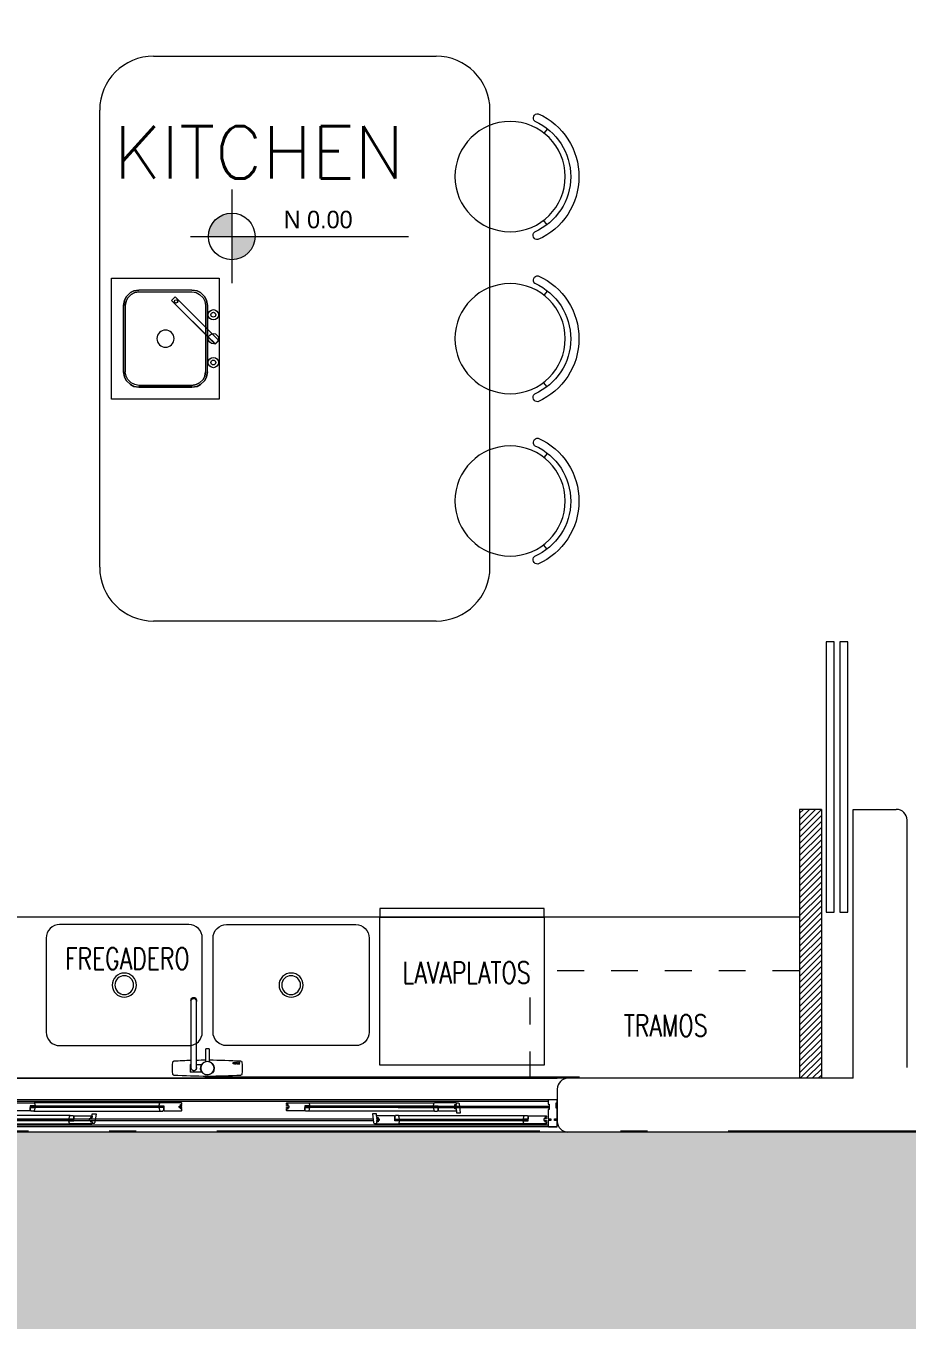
# Model space of a CAD drawing. Header units: metres. Extents: x 8 to 2416, y -346 to 476.
# Drawn here: x 48.277 to 51.552, y 32.255 to 37.066 of the extents above; entities that cross this region are included whole.
import ezdxf

# ---------------------------------------------------------------- set-up
doc = ezdxf.new("R2010")
doc.units = ezdxf.units.M
for name, pattern in [('0', [0]), ('ACAD_ISO10W100', [18, 12, -3, 0, -3]), ('DASHED', [0.75, 0.5, -0.25])]:
    doc.linetypes.add(name, pattern=pattern)
doc.layers.get('0').update_dxf_attribs({"color": 250, "linetype": '0', "lineweight": 20})
for name, color, linetype, lineweight in [('01_Mobiliario', 19, 'Continuous', 0), ('02_mobiliario', 250, 'Continuous', 5), ('A-DOOR', 35, 'Continuous', 5), ('A-WALL', 250, 'Continuous', 20), ('baños', 140, 'Continuous', 0), ('cristales', 131, 'Continuous', 0), ('MOB FIJOS', 251, 'Continuous', 0), ('MOBILIARIOS', 252, 'Continuous', 0), ('PLF 01', 252, 'Continuous', 9), ('PROYECCION', 9, 'DASHED', 0), ('textos', 7, 'Continuous', 0)]:
    doc.layers.add(name, color=color, linetype=linetype, lineweight=lineweight)
doc.layers.add('grama', color=7, linetype='Continuous', lineweight=0, true_color=0x698c45)
doc.layers.add('SOLAR', color=7, linetype='ACAD_ISO10W100', lineweight=9, true_color=0xff1414)
doc.styles.add('Arch-Dim', font='romans.shx', dxfattribs={"width": 0.75})
doc.styles.add('ESC100-2mm', font='arial.ttf', dxfattribs={"height": 0.15})
doc.styles.get("Standard").update_dxf_attribs({"font": 'arial.ttf', "height": 0.1875})

# ---------------------------------------------------------------- blocks, each defined once
blk = doc.blocks.new('Fenton Bead')
at = {"color": 7}
blk.add_lwpolyline([(2.1, 12.5, -0.341999), (0.2, 11), (0, 10.7), (0, 1), (1, 0), (18, 0), (18, 0.5), (14.7, 12.9, 0.339454), (13.2, 14), (4.1, 14, 0.341999)], format="xyb", close=True, dxfattribs=at)
blk = doc.blocks.new('A$Cd5cd191f')
at = {"layer": 'A-DOOR', "color": 7}
for p, q in [((-0.05, 0.2), (2.35, 0.2)), ((-0.05, 0.1185), (-0.0485, 0.12)), ((-0.05, 0.1145), (-0.05, 0.1185)), ((-0.046, 0.1145), (-0.05, 0.1145)), ((-0.0485, 0.12), (-0.0175, 0.12)), ((-0.046, 0.0955), (-0.046, 0.1145)), ((-0.016, 0.1035), (-0.02, 0.1035)), ((-0.02, 0.1035), (-0.02, 0.0845)), ((-0.0175, 0.12), (-0.016, 0.1185)), ((2.3175, 0.12), (-0.0175, 0.12)), ((-0.016, 0.1185), (-0.016, 0.1035)), ((0.3093, 0.0715), (0.3136, 0.1047)), ((0.3166, 0.1075), (0.3243, 0.1075)), ((0.3243, 0.1075), (0.3258, 0.109)), ((0.3243, 0.102), (0.3243, 0.1075)), ((0.3303, 0.102), (0.3243, 0.102)), ((0.3243, 0.097), (0.3243, 0.0993)), ((0.3243, 0.0993), (0.3303, 0.0993)), ((0.3343, 0.097), (0.3243, 0.097)), ((0.3258, 0.109), (0.4065, 0.109)), ((0.3303, 0.0993), (0.3303, 0.102)), ((0.3343, 0.091), (0.3343, 0.097)), ((0.4098, 0.098), (0.3923, 0.098)), ((0.3923, 0.098), (0.3923, 0.0805)), ((0.3973, 0.097), (0.4033, 0.093)), ((0.3973, 0.093), (0.4033, 0.097)), ((0.4065, 0.109), (0.4083, 0.1075)), ((0.8737, 0.109), (0.4065, 0.109)), ((0.4083, 0.1075), (0.4103, 0.0995)), ((0.4103, 0.0985), (0.4098, 0.098)), ((0.4103, 0.0995), (0.4103, 0.0985)), ((0.8718, 0.1075), (0.8698, 0.0995)), ((0.8698, 0.0995), (0.8698, 0.0985)), ((0.8698, 0.0985), (0.8703, 0.098)), ((0.8703, 0.098), (0.8878, 0.098)), ((0.8737, 0.109), (0.8718, 0.1075)), ((0.9543, 0.109), (0.8737, 0.109)), ((0.8828, 0.097), (0.8768, 0.093)), ((0.8828, 0.093), (0.8768, 0.097)), ((0.8878, 0.098), (0.8878, 0.0805)), ((0.9458, 0.091), (0.9458, 0.097)), ((0.9458, 0.097), (0.9558, 0.097)), ((0.9498, 0.0993), (0.9498, 0.102)), ((0.9498, 0.102), (0.9558, 0.102)), ((0.9558, 0.0993), (0.9498, 0.0993)), ((0.9558, 0.1075), (0.9543, 0.109)), ((0.9558, 0.102), (0.9558, 0.1075)), ((0.9558, 0.097), (0.9558, 0.0993)), ((1.3442, 0.1075), (1.3457, 0.109)), ((1.3442, 0.102), (1.3442, 0.1075)), ((1.3502, 0.102), (1.3442, 0.102)), ((1.3442, 0.097), (1.3442, 0.0993)), ((1.3442, 0.0993), (1.3502, 0.0993)), ((1.3542, 0.097), (1.3442, 0.097)), ((1.3457, 0.109), (1.4263, 0.109)), ((1.3502, 0.0993), (1.3502, 0.102)), ((1.3542, 0.091), (1.3542, 0.097)), ((1.4297, 0.098), (1.4122, 0.098)), ((1.4122, 0.098), (1.4122, 0.0805)), ((1.4172, 0.097), (1.4232, 0.093)), ((1.4172, 0.093), (1.4232, 0.097)), ((1.4263, 0.109), (1.4282, 0.1075)), ((1.4263, 0.109), (1.8935, 0.109)), ((1.4282, 0.1075), (1.4302, 0.0995)), ((1.4302, 0.0985), (1.4297, 0.098)), ((1.4302, 0.0995), (1.4302, 0.0985)), ((1.8917, 0.1075), (1.8897, 0.0995)), ((1.8897, 0.0995), (1.8897, 0.0985)), ((1.8897, 0.0985), (1.8902, 0.098)), ((1.8902, 0.098), (1.9077, 0.098)), ((1.8935, 0.109), (1.8917, 0.1075)), ((1.9742, 0.109), (1.8935, 0.109)), ((1.9027, 0.097), (1.8967, 0.093)), ((1.9027, 0.093), (1.8967, 0.097)), ((1.9077, 0.098), (1.9077, 0.0805)), ((1.9657, 0.091), (1.9657, 0.097)), ((1.9657, 0.097), (1.9757, 0.097)), ((1.9697, 0.0993), (1.9697, 0.102)), ((1.9697, 0.102), (1.9757, 0.102)), ((1.9757, 0.0993), (1.9697, 0.0993)), ((1.9757, 0.1075), (1.9742, 0.109)), ((1.9757, 0.102), (1.9757, 0.1075)), ((1.9834, 0.1075), (1.9757, 0.1075)), ((1.9757, 0.097), (1.9757, 0.0993)), ((1.9907, 0.0715), (1.9864, 0.1047)), ((2.3175, 0.12), (2.316, 0.1185)), ((2.316, 0.1185), (2.316, 0.1035)), ((2.316, 0.1035), (2.32, 0.1035)), ((2.3485, 0.12), (2.3175, 0.12)), ((2.32, 0.1035), (2.32, 0.0845)), ((2.346, 0.0895), (2.346, 0.1085)), ((2.346, 0.1085), (2.35, 0.1085)), ((2.35, 0.1185), (2.3485, 0.12)), ((2.35, 0.1085), (2.35, 0.1185)), ((-0.05, 0.049), (-0.05, 0.0955)), ((-0.05, 0.0955), (-0.046, 0.0955)), ((-0.04, 0.049), (-0.05, 0.049)), ((-0.04, 0.043), (-0.04, 0.049)), ((-0.016, 0.049), (-0.026, 0.049)), ((-0.026, 0.049), (-0.026, 0.043)), ((-0.02, 0.0845), (-0.016, 0.0845)), ((-0.0195, 0.043), (-0.0195, 0.049)), ((-0.0195, 0.049), (-0.016, 0.049)), ((-0.016, 0.0845), (-0.016, 0.049)), ((-0.016, 0.049), (-0.016, 0.0685)), ((-0.016, 0.0685), (-0.001, 0.0685)), ((-0.0085, 0.061), (-0.01, 0.0595)), ((-0.01, 0.0595), (-0.01, 0.0537)), ((-0.01, 0.0537), (-0.004, 0.0537)), ((-0.004, 0.051), (-0.01, 0.051)), ((-0.01, 0.051), (-0.01, 0.049)), ((-0.01, 0.049), (0, 0.049)), ((0.0565, 0.061), (-0.0085, 0.061)), ((-0.001, 0.0685), (-0.0053, 0.0353)), ((-0.004, 0.0537), (-0.004, 0.051)), ((0, 0.049), (0, 0.043)), ((0.058, 0.0595), (0.0565, 0.061)), ((0.058, 0.042), (0.058, 0.0595)), ((0.5403, 0.062), (0.0712, 0.062)), ((0.3243, 0.0715), (0.3093, 0.0715)), ((0.3243, 0.089), (0.3243, 0.091)), ((0.3243, 0.091), (0.3343, 0.091)), ((0.3303, 0.089), (0.3243, 0.089)), ((0.3243, 0.0805), (0.3243, 0.0863)), ((0.3243, 0.0863), (0.3303, 0.0863)), ((0.3258, 0.079), (0.3243, 0.0805)), ((0.3243, 0.0805), (0.3243, 0.0715)), ((0.3908, 0.079), (0.3258, 0.079)), ((0.3303, 0.0863), (0.3303, 0.089)), ((0.3923, 0.0805), (0.3908, 0.079)), ((0.3923, 0.095), (0.3973, 0.095)), ((0.3923, 0.095), (0.3973, 0.095)), ((0.4056, 0.078), (0.8746, 0.078)), ((0.5535, 0.0595), (0.555, 0.061)), ((0.5535, 0.042), (0.5535, 0.0595)), ((0.555, 0.061), (0.62, 0.061)), ((0.6215, 0.049), (0.6115, 0.049)), ((0.6115, 0.049), (0.6115, 0.043)), ((0.6215, 0.0537), (0.6155, 0.0537)), ((0.6155, 0.0537), (0.6155, 0.051)), ((0.6155, 0.051), (0.6215, 0.051)), ((0.62, 0.061), (0.6215, 0.0595)), ((0.6215, 0.0595), (0.6215, 0.0685)), ((0.6215, 0.0685), (0.6365, 0.0685)), ((0.6215, 0.0595), (0.6215, 0.0537)), ((0.6215, 0.051), (0.6215, 0.049)), ((0.6365, 0.0685), (0.6322, 0.0353)), ((0.8878, 0.095), (0.8828, 0.095)), ((0.8878, 0.095), (0.8828, 0.095)), ((0.8878, 0.0805), (0.8893, 0.079)), ((0.8893, 0.079), (0.9543, 0.079)), ((0.9558, 0.091), (0.9458, 0.091)), ((0.9498, 0.0863), (0.9498, 0.089)), ((0.9498, 0.089), (0.9558, 0.089)), ((0.9558, 0.0863), (0.9498, 0.0863)), ((0.9543, 0.079), (0.9558, 0.0805)), ((0.9558, 0.089), (0.9558, 0.091)), ((0.9558, 0.0805), (0.9558, 0.0863)), ((1.3442, 0.089), (1.3442, 0.091)), ((1.3442, 0.091), (1.3542, 0.091)), ((1.3502, 0.089), (1.3442, 0.089)), ((1.3442, 0.0805), (1.3442, 0.0863)), ((1.3442, 0.0863), (1.3502, 0.0863)), ((1.3457, 0.079), (1.3442, 0.0805)), ((1.4107, 0.079), (1.3457, 0.079)), ((1.3502, 0.0863), (1.3502, 0.089)), ((1.4122, 0.0805), (1.4107, 0.079)), ((1.4122, 0.095), (1.4172, 0.095)), ((1.4122, 0.095), (1.4172, 0.095)), ((1.8944, 0.078), (1.4254, 0.078)), ((1.6785, 0.0685), (1.6635, 0.0685)), ((1.6635, 0.0685), (1.6678, 0.0353)), ((1.6785, 0.0595), (1.6785, 0.0685)), ((1.68, 0.061), (1.6785, 0.0595)), ((1.6785, 0.0595), (1.6785, 0.0537)), ((1.6785, 0.0537), (1.6845, 0.0537)), ((1.6845, 0.051), (1.6785, 0.051)), ((1.6785, 0.051), (1.6785, 0.049)), ((1.6785, 0.049), (1.6885, 0.049)), ((1.745, 0.061), (1.68, 0.061)), ((1.6845, 0.0537), (1.6845, 0.051)), ((1.6885, 0.049), (1.6885, 0.043)), ((1.7465, 0.0595), (1.745, 0.061)), ((1.7465, 0.042), (1.7465, 0.0595)), ((1.7597, 0.062), (2.2288, 0.062)), ((1.9077, 0.095), (1.9027, 0.095)), ((1.9077, 0.095), (1.9027, 0.095)), ((1.9077, 0.0805), (1.9092, 0.079)), ((1.9092, 0.079), (1.9742, 0.079)), ((1.9757, 0.091), (1.9657, 0.091)), ((1.9697, 0.0863), (1.9697, 0.089)), ((1.9697, 0.089), (1.9757, 0.089)), ((1.9757, 0.0863), (1.9697, 0.0863)), ((1.9742, 0.079), (1.9757, 0.0805)), ((1.9757, 0.089), (1.9757, 0.091)), ((1.9757, 0.0805), (1.9757, 0.0863)), ((1.9757, 0.0805), (1.9757, 0.0715)), ((1.9757, 0.0715), (1.9907, 0.0715)), ((2.242, 0.0595), (2.2435, 0.061)), ((2.242, 0.042), (2.242, 0.0595)), ((2.2435, 0.061), (2.3085, 0.061)), ((2.31, 0.049), (2.3, 0.049)), ((2.3, 0.049), (2.3, 0.043)), ((2.31, 0.0537), (2.304, 0.0537)), ((2.304, 0.0537), (2.304, 0.051)), ((2.304, 0.051), (2.31, 0.051)), ((2.3085, 0.061), (2.31, 0.0595)), ((2.31, 0.0595), (2.31, 0.0537)), ((2.31, 0.051), (2.31, 0.049)), ((2.32, 0.0845), (2.316, 0.0845)), ((2.316, 0.0845), (2.316, 0.049)), ((2.316, 0.049), (2.326, 0.049)), ((2.326, 0.049), (2.326, 0.043)), ((2.34, 0.043), (2.34, 0.049)), ((2.34, 0.049), (2.35, 0.049)), ((2.35, 0.0895), (2.346, 0.0895)), ((2.35, 0.049), (2.35, 0.0895)), ((-0.05, 0.02), (-0.05, 0.043)), ((-0.05, 0.043), (-0.04, 0.043)), ((-0.0175, 0.02), (-0.05, 0.02)), ((2.35, 0.02), (-0.05, 0.02)), ((2.35, 0), (-0.05, 0)), ((-0.026, 0.043), (-0.016, 0.043)), ((-0.016, 0.043), (-0.0195, 0.043)), ((-0.016, 0.0215), (-0.0175, 0.02)), ((-0.016, 0.043), (-0.016, 0.0215)), ((-0.016, 0.0215), (-0.016, 0.043)), ((-0.0083, 0.0325), (-0.016, 0.0325)), ((0, 0.043), (-0.01, 0.043)), ((-0.01, 0.043), (-0.01, 0.0407)), ((-0.01, 0.0407), (-0.004, 0.0407)), ((-0.004, 0.038), (-0.01, 0.038)), ((-0.01, 0.038), (-0.01, 0.0325)), ((-0.01, 0.0325), (-0.0085, 0.031)), ((-0.0085, 0.031), (0.0721, 0.031)), ((-0.004, 0.0407), (-0.004, 0.038)), ((0.058, 0.045), (0.063, 0.045)), ((0.058, 0.045), (0.063, 0.045)), ((0.0755, 0.042), (0.058, 0.042)), ((0.063, 0.043), (0.069, 0.047)), ((0.063, 0.047), (0.069, 0.043)), ((0.0721, 0.031), (0.074, 0.0325)), ((0.0721, 0.031), (0.5394, 0.031)), ((0.074, 0.0325), (0.076, 0.0405)), ((0.076, 0.0415), (0.0755, 0.042)), ((0.076, 0.0405), (0.076, 0.0415)), ((0.5355, 0.0415), (0.536, 0.042)), ((0.5355, 0.0405), (0.5355, 0.0415)), ((0.5375, 0.0325), (0.5355, 0.0405)), ((0.536, 0.042), (0.5535, 0.042)), ((0.5394, 0.031), (0.5375, 0.0325)), ((0.62, 0.031), (0.5394, 0.031)), ((0.5485, 0.043), (0.5425, 0.047)), ((0.5485, 0.047), (0.5425, 0.043)), ((0.5535, 0.045), (0.5485, 0.045)), ((0.5535, 0.045), (0.5485, 0.045)), ((0.6115, 0.043), (0.6215, 0.043)), ((0.6215, 0.0407), (0.6155, 0.0407)), ((0.6155, 0.0407), (0.6155, 0.038)), ((0.6155, 0.038), (0.6215, 0.038)), ((0.6215, 0.0325), (0.62, 0.031)), ((0.6215, 0.043), (0.6215, 0.0407)), ((0.6215, 0.038), (0.6215, 0.0325)), ((0.6292, 0.0325), (0.6215, 0.0325)), ((1.6708, 0.0325), (1.6785, 0.0325)), ((1.6885, 0.043), (1.6785, 0.043)), ((1.6785, 0.043), (1.6785, 0.0407)), ((1.6785, 0.0407), (1.6845, 0.0407)), ((1.6845, 0.038), (1.6785, 0.038)), ((1.6785, 0.038), (1.6785, 0.0325)), ((1.6785, 0.0325), (1.68, 0.031)), ((1.68, 0.031), (1.7606, 0.031)), ((1.6845, 0.0407), (1.6845, 0.038)), ((1.7465, 0.045), (1.7515, 0.045)), ((1.7465, 0.045), (1.7515, 0.045)), ((1.764, 0.042), (1.7465, 0.042)), ((1.7515, 0.043), (1.7575, 0.047)), ((1.7515, 0.047), (1.7575, 0.043)), ((1.7606, 0.031), (1.7625, 0.0325)), ((2.2279, 0.031), (1.7606, 0.031)), ((1.7625, 0.0325), (1.7645, 0.0405)), ((1.7645, 0.0415), (1.764, 0.042)), ((1.7645, 0.0405), (1.7645, 0.0415)), ((2.224, 0.0415), (2.2245, 0.042)), ((2.224, 0.0405), (2.224, 0.0415)), ((2.226, 0.0325), (2.224, 0.0405)), ((2.2245, 0.042), (2.242, 0.042)), ((2.2279, 0.031), (2.226, 0.0325)), ((2.3085, 0.031), (2.2279, 0.031)), ((2.237, 0.043), (2.231, 0.047)), ((2.237, 0.047), (2.231, 0.043)), ((2.242, 0.045), (2.237, 0.045)), ((2.242, 0.045), (2.237, 0.045)), ((2.3, 0.043), (2.31, 0.043)), ((2.31, 0.0407), (2.304, 0.0407)), ((2.304, 0.0407), (2.304, 0.038)), ((2.304, 0.038), (2.31, 0.038)), ((2.31, 0.0325), (2.3085, 0.031)), ((2.31, 0.043), (2.31, 0.0407)), ((2.31, 0.038), (2.31, 0.0325)), ((2.326, 0.043), (2.316, 0.043)), ((2.316, 0.043), (2.316, 0.0215)), ((2.316, 0.0215), (2.3175, 0.02)), ((2.3175, 0.02), (2.35, 0.02)), ((2.35, 0.043), (2.34, 0.043)), ((2.35, 0.02), (2.35, 0.043))]:
    blk.add_line(p, q, dxfattribs=at)
at = {"layer": 'A-DOOR', "color": 8}
for p, q in [((2.316, 0.114), (-0.016, 0.114)), ((1.7582, 0.097), (2.32, 0.097)), ((-0.0035, 0.049), (1.666, 0.049)), ((1.759, 0.091), (2.32, 0.091)), ((2.316, 0.026), (-0.016, 0.026)), ((-0.0043, 0.043), (1.6668, 0.043))]:
    blk.add_line(p, q, dxfattribs=at)
at = {"layer": 'A-DOOR', "color": 7}
for points in [[(0.8828, 0.093), (0.3973, 0.093), (0.3973, 0.097), (0.8828, 0.097)], [(0.8828, 0.097), (0.3973, 0.097), (0.3973, 0.093), (0.8828, 0.093)], [(0.3973, 0.097), (0.4033, 0.097), (0.4033, 0.093), (0.3973, 0.093)], [(0.4098, 0.098), (0.3978, 0.098), (0.3978, 0.097), (0.4098, 0.097)], [(0.4033, 0.097), (0.4083, 0.097), (0.4083, 0.093), (0.4033, 0.093)], [(0.8703, 0.098), (0.8823, 0.098), (0.8823, 0.097), (0.8703, 0.097)], [(0.8768, 0.097), (0.8718, 0.097), (0.8718, 0.093), (0.8768, 0.093)], [(0.8828, 0.097), (0.8768, 0.097), (0.8768, 0.093), (0.8828, 0.093)], [(1.4172, 0.097), (1.4232, 0.097), (1.4232, 0.093), (1.4172, 0.093)], [(1.4172, 0.093), (1.9027, 0.093), (1.9027, 0.097), (1.4172, 0.097)], [(1.4172, 0.097), (1.9027, 0.097), (1.9027, 0.093), (1.4172, 0.093)], [(1.4297, 0.098), (1.4177, 0.098), (1.4177, 0.097), (1.4297, 0.097)], [(1.4232, 0.097), (1.4282, 0.097), (1.4282, 0.093), (1.4232, 0.093)], [(1.8902, 0.098), (1.9022, 0.098), (1.9022, 0.097), (1.8902, 0.097)], [(1.8967, 0.097), (1.8917, 0.097), (1.8917, 0.093), (1.8967, 0.093)], [(1.9027, 0.097), (1.8967, 0.097), (1.8967, 0.093), (1.9027, 0.093)], [(0.3923, 0.095), (0.3973, 0.095), (0.3973, 0.095), (0.3923, 0.095)], [(0.4098, 0.093), (0.3978, 0.093), (0.3978, 0.092), (0.4098, 0.092)], [(0.8703, 0.093), (0.8823, 0.093), (0.8823, 0.092), (0.8703, 0.092)], [(0.8878, 0.095), (0.8828, 0.095), (0.8828, 0.095), (0.8878, 0.095)], [(1.4122, 0.095), (1.4172, 0.095), (1.4172, 0.095), (1.4122, 0.095)], [(1.4297, 0.093), (1.4177, 0.093), (1.4177, 0.092), (1.4297, 0.092)], [(1.8902, 0.093), (1.9022, 0.093), (1.9022, 0.092), (1.8902, 0.092)], [(1.9077, 0.095), (1.9027, 0.095), (1.9027, 0.095), (1.9077, 0.095)], [(0.058, 0.045), (0.063, 0.045), (0.063, 0.045), (0.058, 0.045)], [(0.063, 0.043), (0.069, 0.043), (0.069, 0.047), (0.063, 0.047)], [(0.063, 0.047), (0.5485, 0.047), (0.5485, 0.043), (0.063, 0.043)], [(0.063, 0.043), (0.5485, 0.043), (0.5485, 0.047), (0.063, 0.047)], [(0.0755, 0.047), (0.0635, 0.047), (0.0635, 0.048), (0.0755, 0.048)], [(0.0755, 0.042), (0.0635, 0.042), (0.0635, 0.043), (0.0755, 0.043)], [(0.069, 0.043), (0.074, 0.043), (0.074, 0.047), (0.069, 0.047)], [(0.536, 0.047), (0.548, 0.047), (0.548, 0.048), (0.536, 0.048)], [(0.536, 0.042), (0.548, 0.042), (0.548, 0.043), (0.536, 0.043)], [(0.5425, 0.043), (0.5375, 0.043), (0.5375, 0.047), (0.5425, 0.047)], [(0.5485, 0.043), (0.5425, 0.043), (0.5425, 0.047), (0.5485, 0.047)], [(0.5535, 0.045), (0.5485, 0.045), (0.5485, 0.045), (0.5535, 0.045)], [(1.7465, 0.045), (1.7515, 0.045), (1.7515, 0.045), (1.7465, 0.045)], [(2.237, 0.047), (1.7515, 0.047), (1.7515, 0.043), (2.237, 0.043)], [(2.237, 0.043), (1.7515, 0.043), (1.7515, 0.047), (2.237, 0.047)], [(1.7515, 0.043), (1.7575, 0.043), (1.7575, 0.047), (1.7515, 0.047)], [(1.764, 0.047), (1.752, 0.047), (1.752, 0.048), (1.764, 0.048)], [(1.764, 0.042), (1.752, 0.042), (1.752, 0.043), (1.764, 0.043)], [(1.7575, 0.043), (1.7625, 0.043), (1.7625, 0.047), (1.7575, 0.047)], [(2.2245, 0.047), (2.2365, 0.047), (2.2365, 0.048), (2.2245, 0.048)], [(2.2245, 0.042), (2.2365, 0.042), (2.2365, 0.043), (2.2245, 0.043)], [(2.231, 0.043), (2.226, 0.043), (2.226, 0.047), (2.231, 0.047)], [(2.237, 0.043), (2.231, 0.043), (2.231, 0.047), (2.237, 0.047)], [(2.242, 0.045), (2.237, 0.045), (2.237, 0.045), (2.242, 0.045)]]:
    blk.add_lwpolyline(points, close=True, dxfattribs=at)
for centre, start, end in [((0.3166, 0.1045), 89.9985, 175.7109), ((1.9834, 0.1045), 4.2891, 90.0015), ((-0.0083, 0.0355), 269.9985, 355.7109), ((0.6292, 0.0355), 269.9985, 355.7109), ((1.6708, 0.0355), 184.2891, 270.0015)]:
    blk.add_arc(centre, 0.003, start, end, dxfattribs=at)
at = {"layer": 'cristales', "const_width": 0.004}
for points in [[(0.8718, 0.095), (0.4083, 0.095)], [(1.4282, 0.095), (1.8917, 0.095)], [(0.074, 0.045), (0.5375, 0.045)], [(2.226, 0.045), (1.7625, 0.045)]]:
    blk.add_lwpolyline(points, dxfattribs=at)
at = {"layer": 'A-DOOR', "color": 7, "yscale": 0.001000000023175567, "zscale": 0.001000000023175567}
for p, xscale in [((0.058, 0.048), 0.001000000023175567), ((0.5535, 0.048), -0.001000000023175567), ((1.7465, 0.048), 0.001000000023175567), ((2.242, 0.048), -0.001000000023175567)]:
    blk.add_blockref('Fenton Bead', p, dxfattribs=dict(at, xscale=xscale))
at = {"layer": 'A-DOOR', "color": 7, "yscale": 0.001000000023175567, "zscale": 0.001000000023175567, "rotation": 180}
for p, xscale in [((0.3923, 0.092), -0.001000000023175567), ((0.8878, 0.092), 0.001000000023175567), ((1.4122, 0.092), -0.001000000023175567), ((1.9077, 0.092), 0.001000000023175567)]:
    blk.add_blockref('Fenton Bead', p, dxfattribs=dict(at, xscale=xscale))
blk = doc.blocks.new('SE3')
at = {"layer": 'MOB FIJOS'}
for p, q in [((115.4, 359.7), (115.4, 371.2)), ((132.6, 371.2), (115.4, 371.2)), ((115.4, 359.7), (116.8, 359.7)), ((116.8, 365.4), (116.8, 264.8)), ((124.5, 264.8), (124.5, 365.4)), ((124.5, 359.7), (132.6, 359.7)), ((138.5, 355.7), (138.5, 336.6)), ((143.5, 336.6), (143.5, 355.7)), ((180, 358.9), (179.6, 358.9)), ((179.6, 358.9), (179.6, 357)), ((179.6, 357), (180, 357)), ((180, 358.1), (180, 358.9)), ((180.7, 358.1), (180, 358.1)), ((180, 357), (180, 357.8)), ((180, 357.8), (180.7, 357.8)), ((181.1, 358.9), (180.7, 358.9)), ((180.7, 358.9), (180.7, 358.1)), ((180.7, 357.8), (180.7, 357)), ((180.7, 357), (181.1, 357)), ((181.1, 357), (181.1, 358.9)), ((181.5, 358.9), (182.8, 358.9)), ((181.5, 357), (181.5, 358.9)), ((182.9, 357), (181.5, 357)), ((181.8, 358.6), (181.8, 358.2)), ((182.8, 358.6), (181.8, 358.6)), ((181.8, 358.2), (182.8, 358.2)), ((181.8, 357.8), (181.8, 357.3)), ((182.8, 357.8), (181.8, 357.8)), ((181.8, 357.3), (182.9, 357.3)), ((182.8, 358.9), (182.8, 358.6)), ((182.8, 358.2), (182.8, 357.8)), ((182.9, 357.3), (182.9, 357)), ((183.2, 358.9), (183.6, 358.9)), ((183.2, 357), (183.2, 358.9)), ((184.5, 357), (183.2, 357)), ((183.6, 358.9), (183.6, 357.3)), ((183.6, 357.3), (184.5, 357.3)), ((184.5, 357.3), (184.5, 357)), ((184.6, 358.9), (185, 358.9)), ((185.2, 357), (184.6, 358.9)), ((185, 358.9), (185.4, 357.5)), ((185.6, 357), (185.2, 357)), ((185.4, 357.5), (185.9, 358.9)), ((186.3, 358.9), (185.6, 357)), ((185.9, 358.9), (186.3, 358.9)), ((186.5, 358.9), (187.8, 358.9)), ((186.5, 357), (186.5, 358.9)), ((187.8, 357), (186.5, 357)), ((186.8, 358.6), (186.8, 358.2)), ((187.8, 358.6), (186.8, 358.6)), ((186.8, 358.2), (187.7, 358.2)), ((186.8, 357.8), (186.8, 357.3)), ((187.7, 357.8), (186.8, 357.8)), ((186.8, 357.3), (187.8, 357.3)), ((187.7, 358.2), (187.7, 357.8)), ((187.8, 358.9), (187.8, 358.6)), ((187.8, 357.3), (187.8, 357)), ((188, 358.9), (188.5, 358.9)), ((188.6, 358), (188, 358.9)), ((188, 357), (188.6, 358)), ((188.4, 357), (188, 357)), ((188.8, 357.7), (188.4, 357)), ((188.5, 358.9), (188.8, 358.3)), ((188.8, 358.3), (189.2, 358.9)), ((189.2, 357), (188.8, 357.7)), ((189.6, 358.9), (189, 358)), ((189, 358), (189.7, 357)), ((189.2, 358.9), (189.6, 358.9)), ((189.7, 357), (189.2, 357)), ((143.5, 336.6), (138.5, 336.6)), ((116.5, 264.1), (116.5, 263.5)), ((116.8, 264.8), (116.8, 264.1)), ((124.5, 264.1), (124.5, 264.8)), ((124.8, 263.5), (124.8, 264.1))]:
    blk.add_line(p, q, dxfattribs=at)
blk.add_circle((141, 365.4), 10, dxfattribs=at)
for centre, radius, start, end in [((200.7, 365.4), 111.9, 175.2133, 184.7867), ((90.8, 374.6), 1.52, 93.4481, 175.2133), ((141, -458.7), 836.4, 86.5519, 93.4481), ((120.7, 365.4), 3.91, 0, 192.0524), ((120.7, 365.4), 3.81, 0, 180), ((141, 365.4), 10.2, 0, 255.8182), ((191.2, 374.6), 1.52, 4.7867, 86.5519), ((81.2, 365.4), 111.9, 355.2133, 4.7867), ((90.8, 356.2), 1.52, 184.7867, 266.5519), ((141, 1189.5), 836.4, 266.5519, 268.3467), ((120.7, 365.4), 3.91, 347.9113, 0), ((141, 1189.5), 836.4, 268.8689, 269.8295), ((141, 365.4), 10.2, 284.1818, 0), ((141, 1189.5), 836.4, 270.1705, 273.4481), ((191.2, 356.2), 1.52, 273.4481, 355.2133)]:
    blk.add_arc(centre, radius, start, end, dxfattribs=at)
for centre, major_axis, start_param, end_param in [((120.7, 264.1), (4.12, 0), 2.748282, 6.283185), ((120.7, 263.5), (4.12, 0), 3.141593, 6.283185), ((120.7, 264.8), (-3.81, 0), 0, 3.141593), ((120.7, 264.1), (3.81, 0), 3.141593, 6.283185), ((120.7, 264.1), (4.12, 0), 0, 0.393311)]:
    blk.add_ellipse(centre, major_axis=major_axis, ratio=0.996195, start_param=start_param, end_param=end_param, dxfattribs=at)
blk = doc.blocks.new('A$C42cea3f9')
at = {"layer": 'MOB FIJOS'}
for points in [[(0.53, 0.5642), (0.05, 0.5642, 0.414214), (0, 0.5142), (0, 0.1642, 0.414214), (0.05, 0.1142), (0.53, 0.1142, 0.414214), (0.58, 0.1642), (0.58, 0.5142, 0.414214)], [(0.67, 0.5642), (1.15, 0.5642, -0.414214), (1.2, 0.5142), (1.2, 0.1642, -0.414214), (1.15, 0.1142), (0.67, 0.1142, -0.414214), (0.62, 0.1642), (0.62, 0.5142, -0.414214)]]:
    blk.add_lwpolyline(points, format="xyb", close=True, dxfattribs=at)
at = {"layer": 'MOB FIJOS', "ltscale": 0.01}
for centre, major_axis in [((0.29, 0.3392), (-0.0318, 0.0318)), ((0.29, 0.3392), (-0.0247, 0.0247)), ((0.91, 0.3392), (-0.0318, 0.0318)), ((0.91, 0.3392), (-0.0247, 0.0247))]:
    blk.add_ellipse(centre, major_axis=major_axis, ratio=1, start_param=2.356194489560823, end_param=8.639379796740409, dxfattribs=at)
at = {"layer": 'MOB FIJOS', "xscale": 0.002480511886764446, "yscale": 0.002480511886764446, "zscale": 0.002480511886764446, "rotation": 180}
blk.add_blockref('SE3', (0.951, 0.9368), dxfattribs=at)
blk = doc.blocks.new('PL BASE 1N NASAS 09')
at = {"layer": 'PLF 01'}
h = blk.add_hatch(dxfattribs=at)
h.set_pattern_fill('LINE', color=256, scale=0.005, angle=45)
h.set_pattern_definition([(45, (-101.589091, -54.774719), (-0.01122532, 0.01122532), [])])
h.paths.add_polyline_path([(-99.1496, -54.0497), (-99.1496, -55.0497), (-99.231, -55.0497), (-99.231, -54.0497)])
at = {"layer": 'textos', "transparency": 33554534}
h = blk.add_hatch(color=256, dxfattribs=at)
h.dxf.hatch_style = 1
h.paths.add_polyline_path([(-101.3403, -51.8331, 0.414214), (-101.4269, -51.9196), (-101.3403, -51.9196)])
h.paths.add_polyline_path([(-101.2538, -51.9196), (-101.3403, -51.9196), (-101.3403, -52.0062, 0.414214)])
at = {"layer": '01_Mobiliario', "ltscale": 0.005, "transparency": 33554684}
blk.add_line((-103.0311, -54.4497), (-99.231, -54.4497), dxfattribs=at)
at = {"layer": '02_mobiliario', "transparency": 33554684}
for p, q in [((-101.631, -51.2497), (-100.581, -51.2497)), ((-101.831, -53.1497), (-101.831, -51.4497)), ((-100.381, -53.1497), (-100.381, -51.4497)), ((-100.581, -53.3497), (-101.631, -53.3497))]:
    blk.add_line(p, q, dxfattribs=at)
for centre, start, end in [((-101.631, -51.4497), 90, 180), ((-100.581, -51.4497), 360, 90), ((-101.631, -53.1497), 180, 270), ((-100.581, -53.1497), 270, 360)]:
    blk.add_arc(centre, 0.2, start, end, dxfattribs=at)
at = {"layer": 'A-DOOR'}
for points in [[(-99.1019, -54.4319), (-99.1019, -53.4264), (-99.1321, -53.4264), (-99.1321, -54.4319)], [(-99.051, -54.4319), (-99.051, -53.4264), (-99.0813, -53.4264), (-99.0813, -54.4319)]]:
    blk.add_lwpolyline(points, close=True, dxfattribs=at)
at = {"layer": 'A-WALL'}
for p, q in [((-99.0311, -55.0497), (-99.0311, -54.0497)), ((-99.0311, -54.0497), (-98.8711, -54.0497)), ((-98.8311, -55.0097), (-98.8311, -54.0897)), ((-100.1311, -55.0497), (-102.5711, -55.0497)), ((-99.0311, -55.0497), (-100.1311, -55.0497)), ((-97.8461, -55.2497), (-102.5711, -55.2497))]:
    blk.add_line(p, q, dxfattribs=at)
at = {"layer": 'A-WALL', "transparency": 33554684}
blk.add_line((-100.1311, -55.0897), (-100.1311, -55.2097), dxfattribs=at)
at = {"layer": 'A-WALL'}
for centre, start, end in [((-98.8711, -54.0897), 0, 90), ((-100.0911, -55.0897), 90, 180)]:
    blk.add_arc(centre, 0.04, start, end, dxfattribs=at)
at = {"layer": 'A-WALL', "transparency": 33554684}
blk.add_arc((-100.0911, -55.2097), 0.04, 180, 270, dxfattribs=at)
at = {"layer": 'MOB FIJOS', "ltscale": 0.01}
for p, q in [((-101.5505, -52.1445, 0.0413), (-101.564, -52.158, 0.0603)), ((-101.3886, -52.3065, 0.0222), (-101.4021, -52.3199, 0.0222))]:
    blk.add_line(p, q, dxfattribs=at)
for points, elevation in [([(-101.7866, -52.0747), (-101.3866, -52.0747), (-101.3866, -52.5247), (-101.7866, -52.5247), (-101.7866, -52.0747)], -0.0063), ([(-101.685, -52.1255), (-101.7009, -52.1287), (-101.7136, -52.135), (-101.7263, -52.1477), (-101.7326, -52.1604), (-101.7358, -52.1763)], -0.0063), ([(-101.4882, -52.1192), (-101.4691, -52.1223), (-101.4564, -52.1287), (-101.4406, -52.1446), (-101.4342, -52.1573), (-101.431, -52.1763)], 0.0063), ([(-101.685, -52.4739), (-101.7009, -52.4707), (-101.7136, -52.4644), (-101.7263, -52.4517), (-101.7326, -52.439), (-101.7358, -52.4231)], -0.0063), ([(-101.4882, -52.4803), (-101.4691, -52.4771), (-101.4564, -52.4707), (-101.4406, -52.4549), (-101.4342, -52.4422), (-101.431, -52.4231)], 0.0063)]:
    blk.add_lwpolyline(points, dxfattribs=dict(at, elevation=elevation))
for points in [[(-101.685, -52.1192), (-101.704, -52.1223), (-101.7167, -52.1287), (-101.7326, -52.1446), (-101.739, -52.1573), (-101.7421, -52.1763)], [(-101.4882, -52.1255), (-101.4723, -52.1287), (-101.4596, -52.135), (-101.4469, -52.1477), (-101.4406, -52.1604), (-101.4374, -52.1763)], [(-101.685, -52.4803), (-101.704, -52.4771), (-101.7167, -52.4707), (-101.7326, -52.4549), (-101.739, -52.4422), (-101.7421, -52.4231)], [(-101.4882, -52.4739), (-101.4723, -52.4707), (-101.4596, -52.4644), (-101.4469, -52.4517), (-101.4406, -52.439), (-101.4374, -52.4231)]]:
    blk.add_lwpolyline(points, dxfattribs=at)
at = {"layer": 'MOB FIJOS', "ltscale": 0.01, "elevation": -0.2096}
blk.add_lwpolyline([(-101.4406, -52.1604), (-101.4374, -52.1763), (-101.4374, -52.4231), (-101.4406, -52.439), (-101.4469, -52.4517), (-101.4596, -52.4644), (-101.4723, -52.4707), (-101.4882, -52.4739), (-101.685, -52.4739), (-101.7009, -52.4707), (-101.7136, -52.4644), (-101.7263, -52.4517), (-101.7326, -52.439), (-101.7358, -52.4231), (-101.7358, -52.1763), (-101.7326, -52.1604), (-101.7263, -52.1477), (-101.7136, -52.135), (-101.7009, -52.1287), (-101.685, -52.1255), (-101.4882, -52.1255), (-101.4723, -52.1287), (-101.4596, -52.135), (-101.4469, -52.1477)], close=True, dxfattribs=at)
at = {"layer": 'MOB FIJOS', "ltscale": 0.01}
for points in [[(-101.4882, -52.1192), (-101.685, -52.1192, 0.414214)], [(-101.685, -52.4803), (-101.4882, -52.4803, 0.414214)]]:
    blk.add_lwpolyline(points, format="xyb", dxfattribs=at)
at = {"layer": 'MOB FIJOS', "ltscale": 0.01, "elevation": 0.0063}
blk.add_lwpolyline([(-101.431, -52.4231), (-101.431, -52.1763, 0.325454)], format="xyb", dxfattribs=at)
at = {"layer": 'MOB FIJOS', "ltscale": 0.01}
for centre, radius in [((-101.5473, -52.1612, 0.0286), 0.00635), ((-101.4088, -52.2108, -0.0032), 0.0191), ((-101.4088, -52.2108, -0.0032), 0.00905), ((-101.4088, -52.2997, -0.0032), 0.0191), ((-101.4088, -52.3886, -0.0032), 0.0191), ((-101.4088, -52.3886, -0.0032), 0.00905)]:
    blk.add_circle(centre, radius, dxfattribs=at)
for start, end in [(0, 180), (180, 0)]:
    blk.add_arc((-101.5866, -52.2997, -0.2159), 0.0318, start, end, dxfattribs=at)
for points, invisible_edges in [([(-101.7358, -52.1763, -0.0063), (-101.7421, -52.1763), (-101.739, -52.1573), (-101.7326, -52.1604, -0.0063)], 5), ([(-101.7326, -52.1604, -0.0063), (-101.739, -52.1573), (-101.7326, -52.1446), (-101.7263, -52.1477, -0.0063)], 5), ([(-101.7136, -52.135, -0.0063), (-101.7263, -52.1477, -0.0063), (-101.7326, -52.1446), (-101.7167, -52.1287)], 10), ([(-101.7009, -52.1287, -0.0063), (-101.7136, -52.135, -0.0063), (-101.7167, -52.1287), (-101.704, -52.1223)], 10), ([(-101.7009, -52.1287, -0.0063), (-101.704, -52.1223), (-101.685, -52.1192), (-101.685, -52.1255, -0.0063)], 5), ([(-101.4882, -52.1192, 0.0063), (-101.685, -52.1192), (-101.685, -52.1255, -0.0063), (-101.4882, -52.1255)], 11), ([(-101.4691, -52.1223, 0.0063), (-101.4691, -52.1223, 0.0063), (-101.4247, -52.1192, 0.0063), (-101.4882, -52.1192, 0.0063)], 6), ([(-101.4723, -52.1287), (-101.4691, -52.1223, 0.0063), (-101.4882, -52.1192, 0.0063), (-101.4882, -52.1255)], 5), ([(-101.4723, -52.1287), (-101.4596, -52.135), (-101.4564, -52.1287, 0.0063), (-101.4691, -52.1223, 0.0063)], 10), ([(-101.4564, -52.1287, 0.0063), (-101.4564, -52.1287, 0.0063), (-101.4247, -52.1192, 0.0063), (-101.4691, -52.1223, 0.0063)], 6), ([(-101.4596, -52.135), (-101.4469, -52.1477), (-101.4406, -52.1446, 0.0063), (-101.4564, -52.1287, 0.0063)], 10), ([(-101.4406, -52.1446, 0.0063), (-101.4406, -52.1446, 0.0063), (-101.4247, -52.1192, 0.0063), (-101.4564, -52.1287, 0.0063)], 6), ([(-101.4406, -52.1604), (-101.4342, -52.1573, 0.0063), (-101.4406, -52.1446, 0.0063), (-101.4469, -52.1477)], 5), ([(-101.4406, -52.1446, 0.0063), (-101.4406, -52.1446, 0.0063), (-101.4342, -52.1573, 0.0063), (-101.4247, -52.1192, 0.0063)], 12), ([(-101.4374, -52.1763), (-101.431, -52.1763, 0.0063), (-101.4342, -52.1573, 0.0063), (-101.4406, -52.1604)], 5), ([(-101.4342, -52.1573, 0.0063), (-101.4342, -52.1573, 0.0063), (-101.431, -52.1763, 0.0063), (-101.4247, -52.1192, 0.0063)], 12), ([(-101.7421, -52.4231), (-101.7421, -52.1763), (-101.7358, -52.1763, -0.0063), (-101.7358, -52.4231, -0.0063)], 10), ([(-101.431, -52.4231, 0.0063), (-101.431, -52.1763, 0.0063), (-101.4374, -52.1763), (-101.4374, -52.4231)], 10), ([(-101.4183, -52.1763, 0.0063), (-101.431, -52.1763, 0.0063), (-101.431, -52.3787, 0.0063), (-101.4183, -52.3787, 0.0063)], 13), ([(-101.431, -52.4231, 0.0063), (-101.431, -52.3787, 0.0063), (-101.4247, -52.3787, 0.0063), (-101.4247, -52.4231, 0.0063)], 14), ([(-101.7358, -52.4231, -0.0063), (-101.7421, -52.4231), (-101.739, -52.4422), (-101.7326, -52.439, -0.0063)], 5), ([(-101.7326, -52.439, -0.0063), (-101.739, -52.4422), (-101.7326, -52.4549), (-101.7263, -52.4517, -0.0063)], 5), ([(-101.4406, -52.439), (-101.4342, -52.4422, 0.0063), (-101.4406, -52.4549, 0.0063), (-101.4469, -52.4517)], 5), ([(-101.4374, -52.4231), (-101.431, -52.4231, 0.0063), (-101.4342, -52.4422, 0.0063), (-101.4406, -52.439)], 5), ([(-101.4342, -52.4422, 0.0063), (-101.4342, -52.4422, 0.0063), (-101.431, -52.4231, 0.0063), (-101.4247, -52.4803, 0.0063)], 12), ([(-101.431, -52.4231, 0.0063), (-101.431, -52.4231, 0.0063), (-101.4247, -52.4231, 0.0063), (-101.4247, -52.4803, 0.0063)], 14), ([(-101.7136, -52.4644, -0.0063), (-101.7263, -52.4517, -0.0063), (-101.7326, -52.4549), (-101.7167, -52.4707)], 10), ([(-101.7009, -52.4707, -0.0063), (-101.7136, -52.4644, -0.0063), (-101.7167, -52.4707), (-101.704, -52.4771)], 10), ([(-101.7009, -52.4707, -0.0063), (-101.704, -52.4771), (-101.685, -52.4803), (-101.685, -52.4739, -0.0063)], 5), ([(-101.4882, -52.4803, 0.0063), (-101.685, -52.4803), (-101.685, -52.4739, -0.0063), (-101.4882, -52.4739)], 10), ([(-101.4723, -52.4707), (-101.4691, -52.4771, 0.0063), (-101.4882, -52.4803, 0.0063), (-101.4882, -52.4739)], 5), ([(-101.4691, -52.4771, 0.0063), (-101.4691, -52.4771, 0.0063), (-101.4247, -52.4803, 0.0063), (-101.4882, -52.4803, 0.0063)], 6), ([(-101.4723, -52.4707), (-101.4596, -52.4644), (-101.4564, -52.4707, 0.0063), (-101.4691, -52.4771, 0.0063)], 10), ([(-101.4564, -52.4707, 0.0063), (-101.4564, -52.4707, 0.0063), (-101.4247, -52.4803, 0.0063), (-101.4691, -52.4771, 0.0063)], 6), ([(-101.4596, -52.4644), (-101.4469, -52.4517), (-101.4406, -52.4549, 0.0063), (-101.4564, -52.4707, 0.0063)], 10), ([(-101.4406, -52.4549, 0.0063), (-101.4406, -52.4549, 0.0063), (-101.4247, -52.4803, 0.0063), (-101.4564, -52.4707, 0.0063)], 6)]:
    blk.add_3dface(points, dxfattribs=dict(at, invisible_edges=invisible_edges))
for points in [[(-101.564, -52.158, 0.0603), (-101.564, -52.158, 0.0413), (-101.411, -52.3109, 0.0413), (-101.42, -52.302, 0.0603)], [(-101.5505, -52.1445, 0.0603), (-101.5505, -52.1445, 0.0413), (-101.3976, -52.2975, 0.0413), (-101.4066, -52.2885, 0.0603)], [(-101.4021, -52.3199, 0.0222), (-101.429, -52.293, 0.0222), (-101.429, -52.293, 0.0413), (-101.411, -52.3109, 0.0413)], [(-101.3886, -52.3065, 0.0222), (-101.4155, -52.2795, 0.0222), (-101.4155, -52.2795, 0.0413), (-101.3976, -52.2975, 0.0413)]]:
    blk.add_3dface(points, dxfattribs=at)
at = {"layer": 'MOBILIARIOS', "linetype": 'Continuous'}
for points in [[(-100.1798, -54.4506), (-100.1798, -54.4186), (-100.7898, -54.4186), (-100.7898, -54.4506)], [(-100.1798, -54.4506), (-100.1798, -55.0006), (-100.7898, -55.0006), (-100.7898, -54.4506)]]:
    blk.add_lwpolyline(points, close=True, dxfattribs=at)
at = {"layer": 'PLF 01'}
for points in [[(-99.1496, -54.0497), (-99.231, -54.0497)], [(-99.231, -54.0497), (-99.231, -55.0497)], [(-99.1496, -54.0497), (-99.1496, -55.0497)]]:
    blk.add_lwpolyline(points, dxfattribs=at)
at = {"layer": 'PROYECCION', "color": 252, "linetype": 'DASHED', "ltscale": 0.1}
for p in [(-99.231, -54.6497), (-100.2311, -55.0497)]:
    blk.add_line(p, (-100.2311, -54.6497), dxfattribs=at)
at = {"layer": 'textos'}
for p, q in [((-101.3403, -51.7457), (-101.3403, -52.0936)), ((-101.4942, -51.9196), (-100.6833, -51.9196))]:
    blk.add_line(p, q, dxfattribs=at)
blk.add_circle((-101.3403, -51.9196), 0.0865, dxfattribs=at)
blk.add_blockref('A$Cd5cd191f', (-102.4811, -55.2497))
at = {"layer": 'MOB FIJOS', "xscale": -1}
blk.add_blockref('A$C42cea3f9', (-100.8298, -55.0424), dxfattribs=at)
at = {"layer": 'textos', "insert": (-101.912, -51.7047), "char_height": 0.195, "width": 3.404877, "attachment_point": 7}
blk.add_mtext('{\\Fromans|c0; KITCHEN}', dxfattribs=at)
at = {"layer": 'textos', "insert": (-101.1474, -51.8243), "char_height": 0.065, "attachment_point": 1, "style": 'ESC100-2mm'}
blk.add_mtext_dynamic_manual_height_columns('{\\Ftxt|c0;N 0.00}', width=2.216942, gutter_width=0.5, heights=[0], dxfattribs=at)
at = {"layer": 'textos', "char_height": 0.08, "width": 26.65337, "style": 'Arch-Dim'}
for s, insert, attachment_point in [('\\pxt5.9124,29;FREGADERO', (-101.9599, -54.6447), 7), ('\\pxt5.9124,29;LAVAPLATOS', (-100.23, -54.6167), 3), ('\\pxt5.9124,29;TRAMOS', (-99.884, -54.8938), 7)]:
    blk.add_mtext(s, dxfattribs=dict(at, insert=insert, attachment_point=attachment_point))
blk = doc.blocks.new('A$C5E9F50A8')
at = {"layer": 'MOBILIARIOS', "ltscale": 50}
for p, q in [((54.5, 334.6), (70.3, 322.3)), ((402.6, 334.6), (386.8, 322.3))]:
    blk.add_line(p, q, dxfattribs=at)
blk.add_circle((228.6, 200), 200, dxfattribs=at)
for centre, radius, start, end in [((228.6, 200), 250, 23.9041, 156.0959), ((228.6, 200), 220, 23.9041, 156.0959), ((15.7, 299.7), 15.8, 174.261, 317.9308), ((441.4, 299.7), 15.8, 222.0692, 5.739)]:
    blk.add_arc(centre, radius, start, end, dxfattribs=at)
blk = doc.blocks.new('PL MUEBLES 1N NASAS 09')
at = {"layer": 'baños'}
blk.add_blockref('PL BASE 1N NASAS 09', (162.2615, 88.2033), dxfattribs=at)
at = {"layer": 'MOBILIARIOS', "yscale": 0.001024267095358311, "zscale": 0.001024267095364936, "rotation": 269.792429463715}
for p, xscale in [((61.7496, 36.2728), -0.001024267095344283), ((61.7496, 35.6702), -0.001024267095344282), ((61.7496, 35.0666), -0.001024267095344282)]:
    blk.add_blockref('A$C5E9F50A8', p, dxfattribs=dict(at, xscale=xscale))

msp = doc.modelspace()

# ---------------------------------------------------------------- hatches: boundary and pattern name
at = {"layer": 'grama', "transparency": 33554495}
h = msp.add_hatch(color=256, dxfattribs=at)
h.dxf.hatch_style = 1
edge = h.paths.add_edge_path()
edge.add_line((80.8091, 57.9566), (21.0607, 57.947))
edge.add_line((21.0607, 57.947), (21.0385, 56.947))
edge.add_line((21.0385, 56.947), (37.3509, 56.9496))
edge.add_arc((37.351, 56.3496), 0.6, 0.0092, 90.0092, ccw=False)
edge.add_line((37.951, 56.3497), (37.9514, 53.9497))
edge.add_arc((37.3514, 53.9496), 0.6, -89.9908, 0.0092, ccw=False)
edge.add_line((37.3515, 53.3496), (36.0515, 53.3494))
edge.add_arc((36.0515, 53.0494), 0.3, 90.0092, 180.0139)
edge.add_line((35.7515, 53.0493), (35.7516, 52.9481))
edge.add_line((35.7516, 52.9481), (52.3266, 52.9536))
edge.add_line((52.3266, 52.9536), (52.3266, 53.2536))
edge.add_line((52.3266, 53.2536), (62.2016, 53.2536))
edge.add_line((62.2016, 53.2536), (62.2016, 47.4481))
edge.add_line((62.2016, 47.4481), (63.2016, 47.4481))
edge.add_line((63.2016, 47.4481), (63.2016, 53.2549))
edge.add_line((63.2016, 53.2549), (70.7634, 53.2529))
edge.add_line((70.7634, 53.2529), (70.7634, 47.7461))
edge.add_line((70.7634, 47.7461), (71.3634, 47.7481))
edge.add_line((71.3634, 47.7481), (71.3634, 38.1618))
edge.add_line((71.3634, 38.1618), (70.7634, 38.1624))
edge.add_line((70.7634, 38.1624), (70.7634, 32.6542))
edge.add_line((70.7634, 32.6542), (63.2016, 32.6549))
edge.add_line((63.2016, 32.6549), (63.2016, 38.459))
edge.add_line((63.2016, 38.459), (62.2016, 38.459))
edge.add_line((62.2016, 38.459), (62.1891, 32.6536))
edge.add_line((62.1891, 32.6536), (52.3266, 32.6536))
edge.add_line((52.3266, 32.6536), (52.3266, 32.9536))
edge.add_line((52.3266, 32.9536), (27.9516, 32.959))
edge.add_line((27.9516, 32.959), (27.9516, 39.359))
edge.add_line((27.9516, 39.359), (26.8226, 39.359))
edge.add_line((26.8226, 39.359), (26.8226, 40.259))
edge.add_line((26.8226, 40.259), (26.4226, 40.259))
edge.add_line((26.4226, 40.259), (26.4226, 45.6481))
edge.add_line((26.4226, 45.6481), (26.8226, 45.6481))
edge.add_line((26.8226, 45.6481), (26.8226, 46.5481))
edge.add_line((26.8226, 46.5481), (27.9516, 46.5481))
edge.add_line((27.9516, 46.5481), (27.9516, 52.9481))
edge.add_line((27.9516, 52.9481), (28.1515, 52.9481))
edge.add_line((28.1515, 52.9481), (28.1515, 53.0481))
edge.add_arc((27.8515, 53.0481), 0.3, 0.0092, 90.0092)
edge.add_line((27.8515, 53.3481), (25.1634, 53.3476))
edge.add_arc((25.1635, 52.5476), 0.8, 90.0092, 198.7971)
edge.add_arc((-3.0236, 42.9535), 28.9752, -26.20209, 18.79711, ccw=False)
edge.add_arc((21.1796, 31.043), 2, 270, 333.7979, ccw=False)
edge.add_line((21.1796, 29.043), (20.4196, 29.043))
edge.add_line((20.4196, 29.043), (20.3955, 27.9576))
edge.add_line((20.3955, 27.9576), (80.305, 27.9575))
edge.add_line((80.305, 27.9575), (80.8091, 57.9566))

# ---------------------------------------------------------------- linework, layer by layer
at = {"layer": 'A-DOOR', "transparency": 33554508}
msp.add_line((48.942, 33.159), (50.334, 33.159), dxfattribs=at)
at = {"layer": 'SOLAR', "ltscale": 0.1}
msp.add_lwpolyline([(65.3869, 32.9575), (27.5082, 32.9576), (27.9516, 52.9481), (65.7229, 52.9542)], close=True, dxfattribs=at)

# ---------------------------------------------------------------- block references
msp.add_blockref('PL MUEBLES 1N NASAS 09', (-11.8789, 0))

doc.saveas('drawing.dxf')
